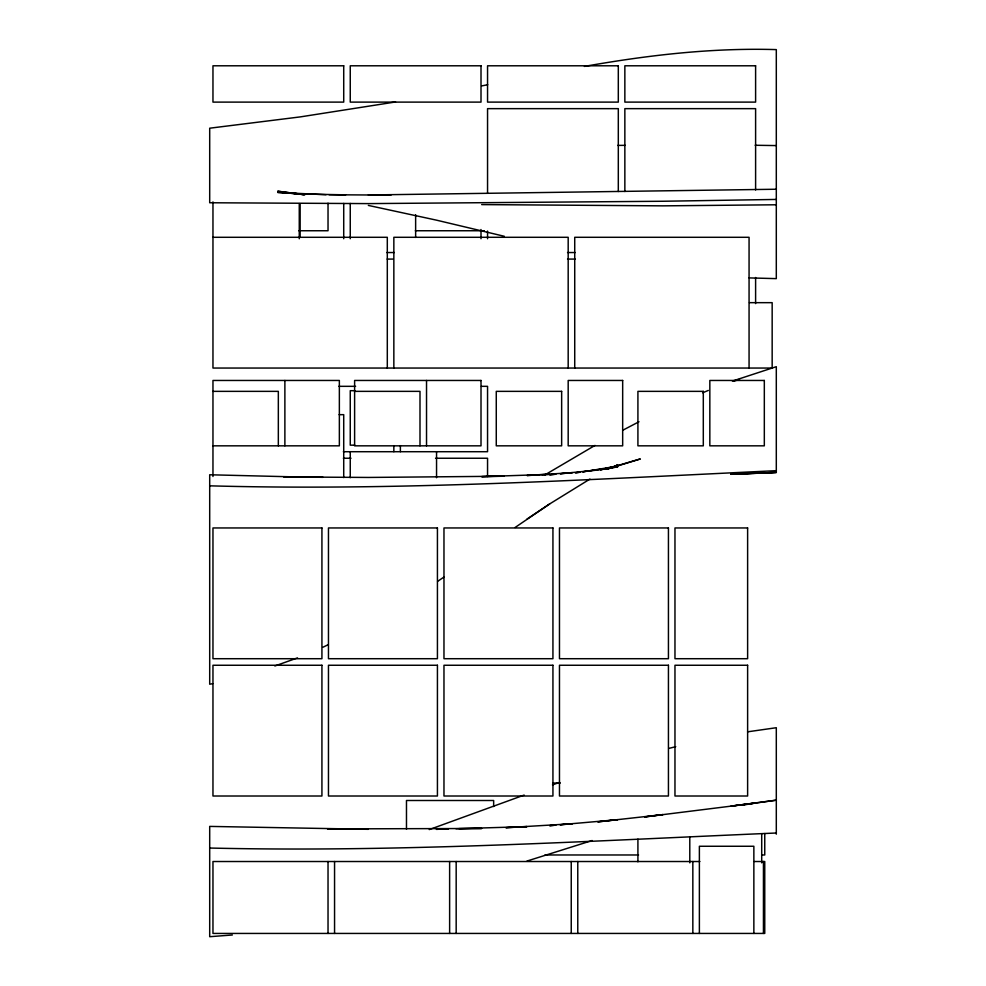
<?xml version="1.0" encoding="UTF-8"?>
<svg xmlns="http://www.w3.org/2000/svg" width="986" height="986" viewBox="0 0 986 986"><rect width="100%" height="100%" fill="white"/><g stroke="black" fill="none" stroke-linecap="round" stroke-linejoin="round"><path stroke-width="1.48" d="M515.074 527.498L549.658 503.945L589.948 479.073M437.599 581.395L443.897 577.081M526.992 519.08L549.658 503.945M544.629 475.055L594.989 445.425M622.992 430.13L638.99 421.761M613.662 466.883L617.655 464.899L610.987 468.091M323.014 647.198L328.35 644.622M613.662 467.142L617.655 465.293L611.986 467.684L640.321 458.946L606.328 468.892M702.648 392.761L708.318 390.444M297.513 657.896L274.847 665.994M524.17 795.061L429.255 829.583M552.493 784.868L559.58 782.391M732.401 381.089L776.302 366.693L776.302 472.516L730.983 474.241L776.302 472.343L753.637 473.403M733.806 381.188L739.475 379.363M526.992 861.049L592.155 840.528M606.328 468.966L617.655 465.638L600.659 469.755M668.656 748.46L675.73 746.673M600.659 469.866L617.655 466.07L582.899 471.875M481.673 85.918L487.713 84.734M395.546 101.965L300.348 116.89L209.698 128.205L209.698 202.759L368.345 203.609L662.986 201.255L776.302 199.431M584.415 66.419C647.703 55.191 711.941 47.673 776.302 49.608L776.302 278.631L749.113 277.904M212.717 683.692L209.698 684.21L209.698 474.771L300.348 477.027L368.345 477.446L504.327 476.213L481.673 476.657L549.658 474.352L542.103 474.734M743.062 805.094L753.637 803.319L644.856 816.889M747.598 731.822L776.302 727.717L776.302 834.168M582.899 471.739L617.655 466.896L594.989 470.322L560.233 473.748L572.324 472.664L526.992 475.511L539.083 474.895M755.153 803.109L776.302 800.176L730.983 806.141L753.637 803.22M644.856 816.926L662.986 814.596L598.009 821.831M598.009 821.856L617.655 819.686L560.233 824.727M560.233 824.789L572.324 823.754L505.843 827.71L526.992 826.625L455.976 828.745M232.363 934.987L209.698 936.7L209.698 826.404L368.345 829.3L327.549 828.906L481.673 828.486L459.008 828.659M776.302 470.679C587.594 479.553 398.689 491.016 209.698 485.827M776.302 833.01C587.57 841.033 398.689 852.483 209.698 848.034M730.983 474.303L753.637 473.354M776.302 204.78L662.986 205.852L481.673 204.595M776.302 189.238L368.345 194.981M617.655 145.41L625.21 145.336M298.881 230.749L328.03 230.749L328.03 203.215M415.316 230.749L484.36 230.749M212.964 237.293L387.301 237.293L387.301 368.049M386.746 252.539L394.351 252.539M567.542 252.539L575.232 252.539M387.178 259.084L393.328 259.084M567.542 259.084L575.232 259.084M749.471 302.665L772.161 302.665L772.161 368.049L212.964 368.049L212.964 201.896M338.79 386.327L355.613 386.327M481.439 386.327L487.552 386.327L487.552 451.711L343.375 451.711M354.812 390.69L350.252 390.69L350.252 445.167L354.812 445.167M212.964 391.356L278.335 391.356L278.335 445.832M354.615 391.356L419.999 391.356L419.999 445.832M339.098 414.662L343.72 414.662L343.72 477.581M212.964 445.832L339.357 445.832L339.357 380.46L212.964 380.46L212.964 476.497M343.375 458.243L351.016 458.243M435.553 458.243L487.552 458.243L487.552 476.497M552.628 783.057L560.307 783.057M544.962 854.973L638.546 854.973M761.685 854.973L764.754 854.973L764.754 833.552M699.863 861.517L212.964 861.517L212.964 933.434L764.754 933.434L764.754 861.517L754.364 861.517M326.033 194.735L277.682 192.406L300.348 193.946L345.679 194.846M329.065 194.747L391.011 195.117M300.348 477.088L323.014 477.298L283.734 476.854L300.348 477.027M755.153 145.262L776.302 145.583M300.348 193.946L277.682 191.9L304.884 194.735L277.682 191.21L300.348 194.23M300.348 194.193L303.368 194.624M368.345 205.421L436.342 220.124L504.327 236.295M763.447 861.517L763.447 933.434M761.71 833.712L761.71 862.861M755.609 189.99L755.609 108.645L624.853 108.645L624.853 191.518M755.609 277.497L755.609 303.589M753.859 933.434L753.859 846.259L699.382 846.259L699.382 933.434M749.064 368.049L749.064 237.293L574.727 237.293L574.727 368.049M692.838 861.517L692.838 933.434M689.793 836.781L689.793 862.861M637.917 839.111L637.917 861.813M618.308 191.518L618.308 108.645L487.552 108.645L487.552 193.059M577.771 861.517L577.771 933.434M571.239 861.517L571.239 933.434M568.183 368.049L568.183 237.293L393.845 237.293L393.845 368.049M493.653 806.548L493.653 800.496L406.478 800.496L406.478 829.251M487.552 231.057L487.552 238.735M481.008 229.528L481.008 238.735M456.173 861.517L456.173 933.434M449.628 861.517L449.628 933.434M436.551 451.711L436.551 477.717M426.531 380.46L426.531 445.832M415.636 214.714L415.636 237.416M400.378 445.623L400.378 451.711M393.845 445.623L393.845 451.711M350.252 203.436L350.252 238.735M350.252 451.711L350.252 477.717M343.72 203.436L343.72 238.735M334.562 861.517L334.562 933.434M328.03 861.517L328.03 933.434M300.138 204.114L300.138 237.416M299.263 203.584L299.263 238.772M284.88 380.46L284.88 445.832M617.655 465.417L607.733 469.003L617.655 465.478M579.879 472.171L575.343 472.812L579.879 472.269M555.71 474.192L549.658 474.796L555.71 474.229M555.71 825.134L549.658 825.689L555.71 825.171M448.42 828.967L436.342 829.325L448.42 828.992M343.72 65.791L212.964 65.791L212.964 102.113L343.72 102.113L343.72 65.791M481.008 65.791L350.252 65.791L350.252 102.113L481.008 102.113L481.008 65.791M618.308 65.791L487.552 65.791L487.552 102.113L618.308 102.113L618.308 65.791M755.609 65.791L624.853 65.791L624.853 102.113L755.609 102.113L755.609 65.791M481.008 380.46L354.615 380.46L354.615 445.832L481.008 445.832L481.008 380.46M622.671 380.46L568.183 380.46L568.183 445.832L622.671 445.832L622.671 380.46M764.323 380.46L709.834 380.46L709.834 445.832L764.323 445.832L764.323 380.46M561.65 391.356L496.266 391.356L496.266 445.832L561.65 445.832L561.65 391.356M703.301 391.356L637.917 391.356L637.917 445.832L703.301 445.832L703.301 391.356M321.929 527.954L212.964 527.954L212.964 658.71L321.929 658.71L321.929 527.954M437.427 527.954L328.461 527.954L328.461 658.71L437.427 658.71L437.427 527.954M552.936 527.954L443.971 527.954L443.971 658.71L552.936 658.71L552.936 527.954M668.434 527.954L559.469 527.954L559.469 658.71L668.434 658.71L668.434 527.954M747.622 527.954L674.966 527.954L674.966 658.71L747.622 658.71L747.622 527.954M321.929 665.254L212.964 665.254L212.964 796.01L321.929 796.01L321.929 665.254M437.427 665.254L328.461 665.254L328.461 796.01L437.427 796.01L437.427 665.254M552.936 665.254L443.971 665.254L443.971 796.01L552.936 796.01L552.936 665.254M668.434 665.254L559.469 665.254L559.469 796.01L668.434 796.01L668.434 665.254M747.622 665.254L674.966 665.254L674.966 796.01L747.622 796.01L747.622 665.254"/></g></svg>
